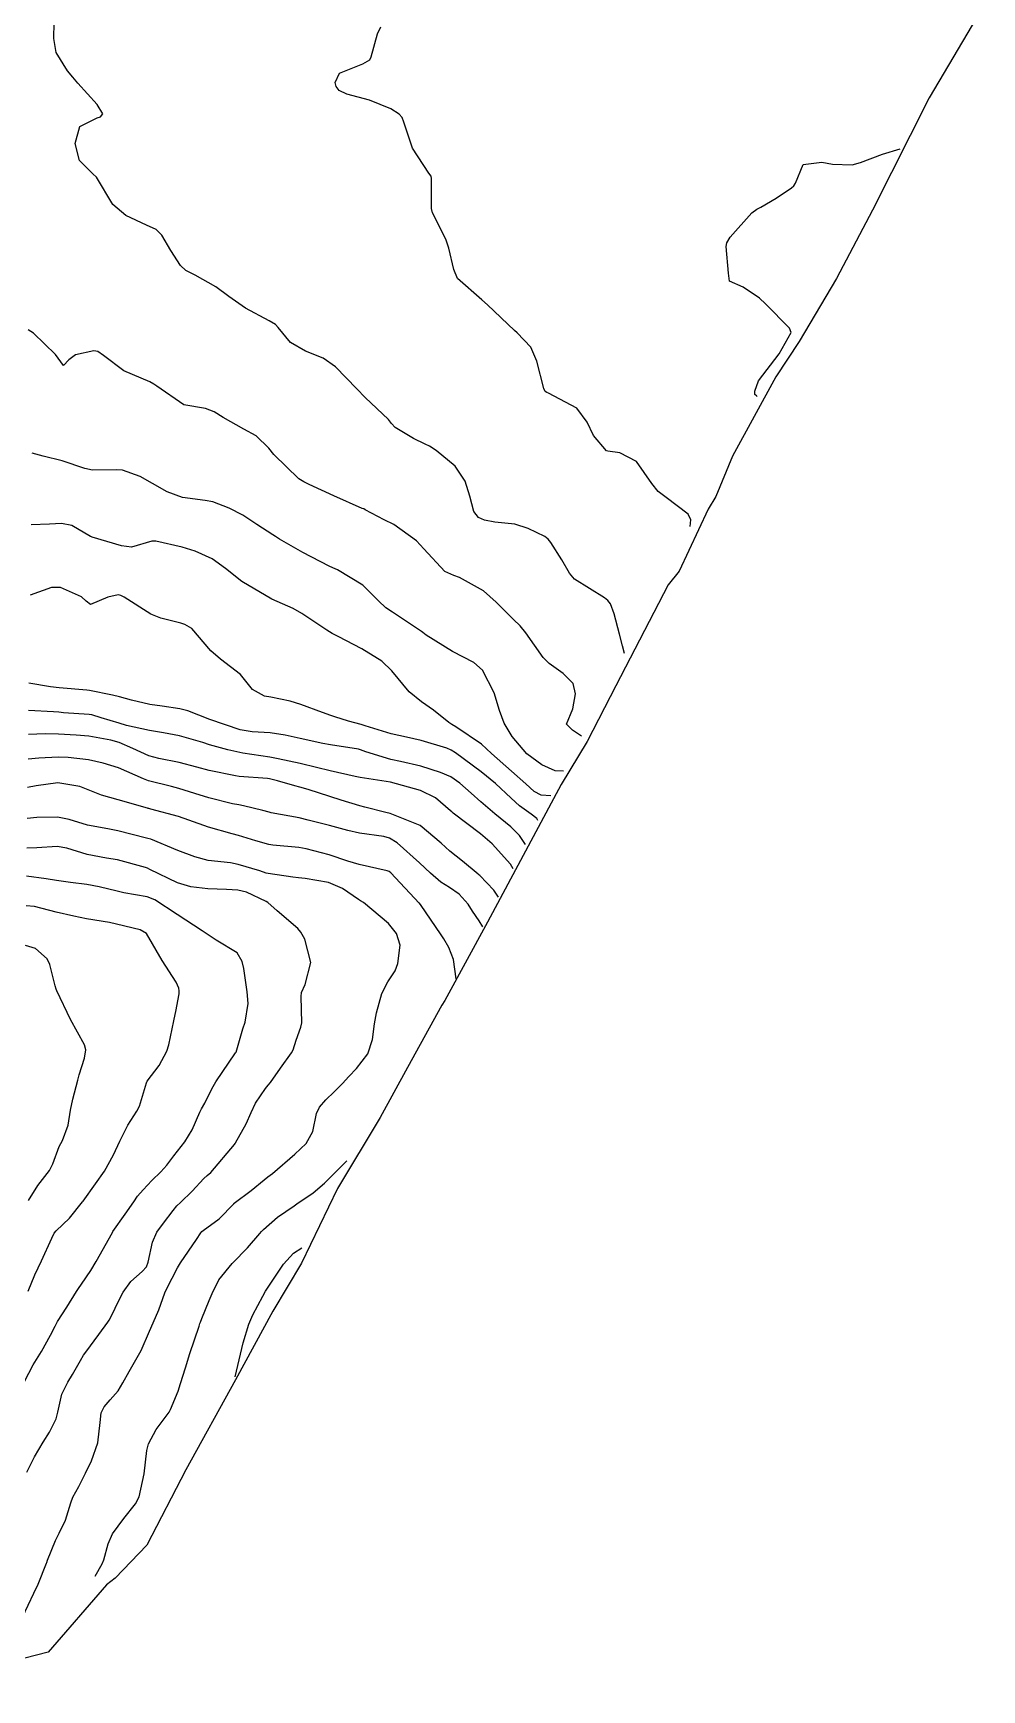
# Model space of a CAD drawing. Header units: metres. Extents: x 318500 to 325275, y 7408834 to 7428799.
# Drawn here: x 322088.4 to 322151.2, y 7416587.8 to 7416697.5 of the extents above; entities that cross this region are included whole.
import ezdxf

# ---------------------------------------------------------------- set-up
doc = ezdxf.new("R2010")
doc.units = ezdxf.units.M
doc.header["$MEASUREMENT"] = 0
for name, color, linetype in [('Area', 45, 'Continuous'), ('Curvas de Nivel 1m', 11, 'Continuous'), ('Curvas de Nivel 5m', 15, 'Continuous')]:
    doc.layers.add(name, color=color, linetype=linetype)

msp = doc.modelspace()

# ---------------------------------------------------------------- linework, layer by layer
at = {"layer": 'Area'}
msp.add_lwpolyline([(322151.24, 7416699.08), (322147.75, 7416693.2), (322144, 7416685.76), (322141.62, 7416681.23), (322139.14, 7416677.06), (322137.61, 7416674.71), (322134.73, 7416669.47), (322133.64, 7416666.79), (322133.13, 7416665.95), (322131.21, 7416661.86), (322130.47, 7416660.94), (322127.02, 7416654.25), (322125.11, 7416650.58), (322123.4, 7416647.73), (322118.51, 7416638.61), (322115.7, 7416633.42), (322115.49, 7416633.12), (322113.22, 7416628.99), (322111.41, 7416625.68), (322108.58, 7416620.98), (322106.21, 7416616.04), (322104.31, 7416612.86), (322101.85, 7416608.32), (322098.56, 7416602.36), (322095.97, 7416597.37), (322093.88, 7416595.17), (322093.31, 7416594.73), (322089.44, 7416590.27), (322079.74, 7416587.78)], dxfattribs=at)
at = {"layer": 'Curvas de Nivel 1m', "flags": 128}
for points, elevation in [([(322127.58, 7416656.41), (322127.45, 7416656.91), (322127.25, 7416657.68), (322126.91, 7416659.03), (322126.66, 7416659.69), (322126.48, 7416659.92), (322126.26, 7416660.09), (322125.27, 7416660.71), (322124.27, 7416661.33), (322123.94, 7416661.73), (322123.43, 7416662.6), (322122.72, 7416663.74), (322122.54, 7416663.97), (322122.31, 7416664.15), (322121.22, 7416664.67), (322120.32, 7416664.97), (322119.01, 7416665.1), (322118.32, 7416665.22), (322117.92, 7416665.4), (322117.61, 7416665.81), (322117.35, 7416666.81), (322117.05, 7416667.82), (322116.37, 7416668.8), (322115.13, 7416669.85), (322114.67, 7416670.13), (322114.39, 7416670.26), (322113.63, 7416670.64), (322112.4, 7416671.36), (322112.16, 7416671.64), (322111.96, 7416671.89), (322110.43, 7416673.36), (322109.86, 7416673.92), (322108.46, 7416675.38), (322107.65, 7416675.95), (322106.47, 7416676.42), (322105.49, 7416676.99), (322104.67, 7416677.99), (322104.49, 7416678.19), (322104.06, 7416678.43), (322102.51, 7416679.26), (322101.4, 7416680.03), (322100.53, 7416680.68), (322099.16, 7416681.44), (322098.55, 7416681.77), (322098.21, 7416682.08), (322097.56, 7416683.08), (322096.96, 7416684.09), (322096.58, 7416684.47), (322095.94, 7416684.75), (322094.59, 7416685.41), (322093.73, 7416686.13), (322092.63, 7416687.93), (322092.4, 7416688.15), (322091.52, 7416689.05), (322091.23, 7416690.17), (322091.54, 7416691.29), (322092.68, 7416691.87), (322092.9, 7416691.93), (322093.05, 7416692.14), (322092.69, 7416692.76), (322091.41, 7416694.17), (322091.08, 7416694.55), (322090.72, 7416694.99), (322089.96, 7416696.19), (322089.81, 7416697.13), (322089.84, 7416698.19)], 769), ([(322136.36, 7416673.41), (322136.33, 7416673.45), (322136.22, 7416673.56), (322136.22, 7416673.78), (322136.45, 7416674.46), (322137.83, 7416676.25), (322138.62, 7416677.66), (322138.5, 7416677.94), (322136.92, 7416679.56), (322136.53, 7416679.92), (322135.45, 7416680.66), (322134.54, 7416681.05), (322134.46, 7416681.59), (322134.32, 7416683.34), (322134.36, 7416683.59), (322134.58, 7416683.96), (322136.01, 7416685.57), (322136.34, 7416685.83), (322136.61, 7416685.95), (322137.63, 7416686.54), (322138.63, 7416687.24), (322138.8, 7416687.37), (322138.9, 7416687.54), (322139.41, 7416688.77), (322140.65, 7416688.93), (322141.36, 7416688.79), (322142.65, 7416688.75), (322143.2, 7416688.92), (322144.66, 7416689.46), (322145.84, 7416689.81)], 771), ([(322124.74, 7416650.92), (322124.14, 7416651.33), (322123.75, 7416651.73), (322124.17, 7416652.73), (322124.34, 7416653.72), (322124.19, 7416654.42), (322123.53, 7416655.07), (322122.59, 7416655.74), (322122.21, 7416656.14), (322121.05, 7416657.77), (322120.69, 7416658.23), (322120.24, 7416658.65), (322119.1, 7416659.79), (322118.26, 7416660.54), (322116.67, 7416661.43), (322116.28, 7416661.57), (322115.7, 7416661.84), (322114.3, 7416663.33), (322113.81, 7416663.86), (322112.32, 7416664.94), (322111.69, 7416665.26), (322110.43, 7416665.91), (322110.33, 7416665.97), (322110.23, 7416666.01), (322108.34, 7416666.84), (322106.72, 7416667.59), (322106.36, 7416667.77), (322106.03, 7416667.96), (322104.38, 7416669.57), (322104.04, 7416670), (322103.2, 7416670.81), (322102.4, 7416671.26), (322101.03, 7416672.03), (322100.42, 7416672.41), (322099.85, 7416672.62), (322098.42, 7416672.87), (322096.63, 7416674.1), (322096.44, 7416674.24), (322096.17, 7416674.38), (322094.45, 7416675.12), (322093.1, 7416676.14), (322092.72, 7416676.39), (322092.47, 7416676.44), (322091.26, 7416676.17), (322090.8, 7416675.84), (322090.46, 7416675.46), (322089.92, 7416676.19), (322088.48, 7416677.62), (322088.11, 7416677.83)], 768), ([(322123.54, 7416648.6), (322123, 7416648.64), (322122.11, 7416649.02), (322121.12, 7416649.76), (322120.14, 7416650.9), (322119.62, 7416651.79), (322119.31, 7416652.63), (322118.95, 7416653.79), (322118.19, 7416655.3), (322117.62, 7416655.81), (322116.21, 7416656.53), (322114.46, 7416657.62), (322114.23, 7416657.8), (322114.15, 7416657.86), (322112.24, 7416659.13), (322111.79, 7416659.43), (322111.3, 7416659.89), (322110.27, 7416660.92), (322108.58, 7416661.94), (322108.28, 7416662.07), (322108.04, 7416662.18), (322106.3, 7416663.08), (322104.76, 7416663.98), (322104.48, 7416664.15), (322104.31, 7416664.25), (322103.26, 7416664.95), (322102.33, 7416665.57), (322101.43, 7416666.03), (322100.34, 7416666.44), (322099.84, 7416666.54), (322098.34, 7416666.74), (322097.32, 7416667.11), (322096.35, 7416667.65), (322095.54, 7416668.11), (322094.37, 7416668.54), (322093.94, 7416668.56), (322092.37, 7416668.55), (322091.87, 7416668.66), (322090.37, 7416669.16), (322089.1, 7416669.47), (322088.38, 7416669.66)], 767), ([(322122.7, 7416646.97), (322122.08, 7416647.02), (322121.6, 7416647.27), (322121.05, 7416647.77), (322120.1, 7416648.6), (322118.79, 7416649.79), (322118.13, 7416650.39), (322116.42, 7416651.55), (322116.15, 7416651.7), (322115.96, 7416651.83), (322114.95, 7416652.64), (322114.16, 7416653.2), (322113.34, 7416653.87), (322112.19, 7416655.26), (322111.52, 7416655.89), (322110.21, 7416656.7), (322108.64, 7416657.52), (322108.23, 7416657.73), (322107.88, 7416657.94), (322106.24, 7416659.04), (322105.65, 7416659.37), (322104.25, 7416659.99), (322102.27, 7416661.17), (322101.17, 7416662.03), (322100.29, 7416662.66), (322099.17, 7416663.18), (322098.3, 7416663.44), (322096.56, 7416663.84), (322096.31, 7416663.83), (322094.96, 7416663.45), (322094.3, 7416663.52), (322092.35, 7416664.11), (322092.31, 7416664.12), (322092.25, 7416664.15), (322091.01, 7416664.87), (322090.32, 7416665), (322089.54, 7416664.96), (322088.32, 7416664.91)], 766), ([(322121.04, 7416643.75), (322120.64, 7416644.36), (322120.06, 7416644.92), (322119, 7416645.79), (322118.08, 7416646.58), (322117.43, 7416647.15), (322116.69, 7416647.82), (322116.1, 7416648.24), (322115.41, 7416648.53), (322114.11, 7416648.93), (322112.75, 7416649.24), (322112.11, 7416649.39), (322110.47, 7416649.9), (322110.12, 7416650.02), (322109.98, 7416650.06), (322108.13, 7416650.35), (322107.63, 7416650.44), (322106.13, 7416650.77), (322105.12, 7416650.99), (322104.14, 7416651.14), (322102.94, 7416651.21), (322102.14, 7416651.35), (322100.15, 7416652.04), (322098.69, 7416652.6), (322098.16, 7416652.74), (322096.98, 7416652.91), (322096.16, 7416653.03), (322094.95, 7416653.32), (322094.16, 7416653.54), (322093.69, 7416653.65), (322092.17, 7416653.96), (322092, 7416653.98), (322090.17, 7416654.12), (322089.6, 7416654.19), (322088.17, 7416654.44)], 764), ([(322120.21, 7416642.15), (322120.03, 7416642.45), (322118.83, 7416643.79), (322118.05, 7416644.47), (322116.24, 7416645.83), (322116.15, 7416645.91), (322116.07, 7416645.98), (322115.07, 7416646.84), (322114.08, 7416647.33), (322112.09, 7416647.88), (322110.09, 7416648.19), (322109.76, 7416648.25), (322108.1, 7416648.64), (322107.2, 7416648.86), (322106.11, 7416649.12), (322104.66, 7416649.43), (322104.11, 7416649.53), (322102.32, 7416649.81), (322102.12, 7416649.85), (322101.34, 7416650.03), (322100.12, 7416650.36), (322099.68, 7416650.5), (322098.13, 7416650.94), (322097.07, 7416651.15), (322096.14, 7416651.31), (322094.62, 7416651.64), (322094.14, 7416651.78), (322092.96, 7416652.14), (322092.33, 7416652.33), (322092.15, 7416652.36), (322090.46, 7416652.48), (322090.15, 7416652.51), (322089.8, 7416652.54), (322088.15, 7416652.62)], 763), ([(322119.24, 7416640.27), (322118.93, 7416640.72), (322118.01, 7416641.7), (322117.95, 7416641.74), (322117.89, 7416641.8), (322116.86, 7416642.66), (322116.03, 7416643.31), (322115.46, 7416643.84), (322114.06, 7416645.02), (322112.18, 7416645.77), (322112.07, 7416645.8), (322111.78, 7416645.88), (322110.39, 7416646.23), (322110.07, 7416646.32), (322108.84, 7416646.69), (322108.08, 7416646.93), (322106.65, 7416647.39), (322106.09, 7416647.55), (322105.76, 7416647.63), (322104.63, 7416647.98), (322104.09, 7416648.11), (322103.95, 7416648.13), (322102.09, 7416648.25), (322101.83, 7416648.29), (322100.1, 7416648.66), (322099.27, 7416648.88), (322098.11, 7416649.18), (322096.76, 7416649.44), (322096.11, 7416649.62), (322095.04, 7416650.11), (322094.13, 7416650.5), (322093.6, 7416650.66), (322092.13, 7416650.92), (322091.29, 7416651), (322090.13, 7416651.06), (322089.24, 7416651.08), (322088.13, 7416651.03)], 762), ([(322118.22, 7416638.31), (322117.97, 7416638.7), (322117.53, 7416639.35), (322117.24, 7416639.81), (322116.65, 7416640.47), (322116, 7416640.91), (322115.43, 7416641.26), (322114.74, 7416641.85), (322114.02, 7416642.55), (322112.55, 7416643.87), (322112.04, 7416644.17), (322111.65, 7416644.28), (322110.05, 7416644.51), (322109.28, 7416644.69), (322108.06, 7416645.01), (322106.64, 7416645.37), (322106.06, 7416645.51), (322104.19, 7416645.86), (322104.07, 7416645.89), (322103.65, 7416646), (322102.38, 7416646.32), (322102.07, 7416646.38), (322101.65, 7416646.45), (322100.08, 7416646.84), (322099.15, 7416647.13), (322098.08, 7416647.47), (322097.6, 7416647.59), (322096.09, 7416647.97), (322095.74, 7416648.1), (322094.1, 7416648.82), (322093.09, 7416649.15), (322092.11, 7416649.36), (322090.77, 7416649.51), (322090.11, 7416649.54), (322088.83, 7416649.48), (322088.11, 7416649.4)], 761), ([(322087.75, 7416592.59), (322088.5, 7416594.18), (322088.77, 7416594.79), (322089.33, 7416596.17), (322089.35, 7416596.22), (322089.4, 7416596.38), (322089.92, 7416597.67), (322090.18, 7416598.16), (322090.59, 7416599.01), (322090.94, 7416600.16), (322091.08, 7416600.53), (322091.47, 7416601.25), (322091.91, 7416602.14), (322092.3, 7416602.95), (322092.73, 7416604.13), (322092.88, 7416605.49), (322092.94, 7416606.13), (322093.14, 7416606.52), (322093.54, 7416606.99), (322094.07, 7416607.59), (322094.39, 7416608.11), (322094.8, 7416608.87), (322095.51, 7416610.09), (322095.59, 7416610.25), (322096.15, 7416611.54), (322096.4, 7416612.08), (322096.76, 7416612.94), (322097.17, 7416614.07), (322097.32, 7416614.4), (322097.65, 7416615.03), (322098.01, 7416615.72), (322098.21, 7416616.06), (322099.25, 7416617.61), (322099.55, 7416618.04), (322099.61, 7416618.12), (322099.69, 7416618.19), (322100.76, 7416618.97), (322101.72, 7416619.96), (322101.74, 7416619.99), (322101.76, 7416620.01), (322102.88, 7416620.85), (322103.74, 7416621.56), (322103.99, 7416621.75), (322104.29, 7416621.98), (322105.76, 7416623.24), (322106.51, 7416623.95), (322106.96, 7416624.76), (322107.21, 7416625.94), (322107.39, 7416626.36), (322107.81, 7416626.85), (322108.38, 7416627.37), (322108.93, 7416627.92), (322109.35, 7416628.4), (322109.84, 7416628.93), (322110.6, 7416629.9), (322110.91, 7416630.85), (322111.03, 7416631.89), (322111.17, 7416632.61), (322111.52, 7416633.89), (322111.92, 7416634.67), (322112.4, 7416635.4), (322112.59, 7416635.87), (322112.74, 7416637.08), (322112.49, 7416637.87), (322111.97, 7416638.53), (322110.31, 7416639.91), (322110.11, 7416640.03), (322109.99, 7416640.12), (322108.92, 7416640.85), (322108, 7416641.23), (322106.46, 7416641.5), (322106.01, 7416641.55), (322105.64, 7416641.6), (322104.01, 7416641.83), (322103.87, 7416641.86), (322103.44, 7416642), (322102.02, 7416642.44), (322101.51, 7416642.53), (322100.02, 7416642.7), (322099.14, 7416642.94), (322098.03, 7416643.35), (322096.23, 7416644.1), (322096.04, 7416644.16), (322095.96, 7416644.18), (322094.05, 7416644.67), (322093.38, 7416644.8), (322092.05, 7416645.03), (322090.83, 7416645.4), (322090.06, 7416645.57), (322088.7, 7416645.55), (322088.06, 7416645.47)], 759), ([(322088.03, 7416602.19), (322088.53, 7416603.22), (322089.11, 7416604.18), (322089.52, 7416604.84), (322089.97, 7416605.72), (322090.08, 7416606.16), (322090.35, 7416607.36), (322090.74, 7416608.16), (322091.05, 7416608.67), (322091.58, 7416609.6), (322091.79, 7416609.94), (322091.93, 7416610.14), (322092.79, 7416611.32), (322093.39, 7416612.12), (322093.48, 7416612.25), (322093.62, 7416612.5), (322094.14, 7416613.6), (322094.4, 7416614.11), (322094.92, 7416614.83), (322095.66, 7416615.48), (322095.95, 7416615.8), (322096.06, 7416616.09), (322096.34, 7416617.43), (322096.64, 7416618.08), (322097.08, 7416618.69), (322097.71, 7416619.52), (322097.96, 7416619.82), (322098.2, 7416620.06), (322098.98, 7416620.81), (322099.74, 7416621.63), (322099.96, 7416621.83), (322100.2, 7416622.03), (322101.77, 7416623.9), (322101.82, 7416623.96), (322101.85, 7416624.01), (322102.54, 7416625.25), (322102.87, 7416626), (322103.17, 7416626.63), (322103.82, 7416627.59), (322104.01, 7416627.81), (322104.15, 7416627.99), (322104.81, 7416628.94), (322105.54, 7416629.96), (322105.65, 7416630.17), (322105.86, 7416630.81), (322106.16, 7416631.67), (322106.22, 7416631.95), (322106.18, 7416633.69), (322106.21, 7416633.96), (322106.45, 7416634.49), (322106.82, 7416635.95), (322106.42, 7416637.49), (322106.17, 7416637.96), (322105.96, 7416638.2), (322104.6, 7416639.36), (322103.99, 7416639.92), (322103.88, 7416639.99), (322102.57, 7416640.59), (322102, 7416640.74), (322101.25, 7416640.78), (322100, 7416640.81), (322098.89, 7416640.95), (322098, 7416641.21), (322096.17, 7416642.09), (322096.01, 7416642.18), (322095.88, 7416642.23), (322094.02, 7416642.73), (322093.3, 7416642.85), (322092.02, 7416643.1), (322090.67, 7416643.52), (322090.03, 7416643.63), (322088.69, 7416643.53), (322088.03, 7416643.51)], 758), ([(322087.88, 7416608.2), (322088.45, 7416609.31), (322088.99, 7416610.18), (322089.6, 7416611.27), (322089.9, 7416611.87), (322090.07, 7416612.17), (322090.67, 7416613.11), (322091.32, 7416614.15), (322091.45, 7416614.35), (322091.65, 7416614.64), (322092.26, 7416615.54), (322092.61, 7416616.14), (322093.69, 7416618.07), (322093.72, 7416618.12), (322094.54, 7416619.27), (322095.11, 7416620.1), (322095.36, 7416620.46), (322095.73, 7416620.9), (322096.31, 7416621.51), (322096.9, 7416622.08), (322097.3, 7416622.53), (322097.76, 7416623.15), (322098.48, 7416624.06), (322098.98, 7416624.86), (322099.49, 7416626.04), (322099.59, 7416626.25), (322099.81, 7416626.63), (322100.28, 7416627.58), (322100.53, 7416628.03), (322101.85, 7416629.97), (322101.87, 7416629.99), (322101.88, 7416630.01), (322102.32, 7416631.56), (322102.47, 7416632), (322102.67, 7416633.23), (322102.62, 7416634), (322102.39, 7416635.54), (322102.28, 7416636.01), (322101.94, 7416636.59), (322100.55, 7416637.43), (322099.96, 7416637.82), (322099.63, 7416638.04), (322097.98, 7416639.12), (322096.51, 7416640.08), (322095.99, 7416640.28), (322094.44, 7416640.56), (322094, 7416640.66), (322092.82, 7416640.95), (322092, 7416641.1), (322090.92, 7416641.24), (322090, 7416641.37), (322089.31, 7416641.49), (322088, 7416641.65)], 757), ([(322088.11, 7416614.19), (322088.57, 7416615.27), (322089, 7416616.18), (322089.69, 7416617.68), (322089.84, 7416618.02), (322089.96, 7416618.17), (322090.85, 7416619.01), (322091.72, 7416620.1), (322091.74, 7416620.13), (322091.76, 7416620.15), (322092.58, 7416621.29), (322093.16, 7416622.13), (322093.76, 7416623.21), (322094.19, 7416624.11), (322094.72, 7416625.17), (322095.3, 7416626.1), (322095.48, 7416626.42), (322095.82, 7416627.54), (322095.94, 7416627.98), (322096, 7416628.09), (322096.79, 7416629.13), (322097.3, 7416630.08), (322097.43, 7416630.5), (322097.75, 7416632.07), (322097.78, 7416632.18), (322097.89, 7416632.7), (322098.12, 7416633.86), (322098.12, 7416634.07), (322098.08, 7416634.24), (322097.92, 7416634.65), (322096.98, 7416636.08), (322095.96, 7416637.87), (322095.52, 7416638.1), (322093.97, 7416638.48), (322093.51, 7416638.58), (322091.97, 7416638.84), (322091.13, 7416639), (322089.98, 7416639.28), (322088.53, 7416639.65), (322087.98, 7416639.7)], 756), ([(322101.82, 7416608.51), (322102.35, 7416610.76), (322102.72, 7416612), (322102.99, 7416612.62), (322103.64, 7416613.85), (322103.82, 7416614.17), (322105.02, 7416615.97), (322105.68, 7416616.69), (322106.23, 7416617.05)], 761)]:
    msp.add_lwpolyline(points, dxfattribs=dict(at, elevation=elevation))
at = {"layer": 'Curvas de Nivel 5m', "flags": 128}
for points, elevation in [([(322131.93, 7416664.82), (322131.97, 7416665.26), (322131.8, 7416665.63), (322130.35, 7416666.74), (322129.82, 7416667.12), (322129.39, 7416667.65), (322128.38, 7416669.12), (322127.27, 7416669.69), (322126.48, 7416669.79), (322126.39, 7416669.83), (322125.53, 7416670.84), (322125.11, 7416671.71), (322124.42, 7416672.64), (322122.56, 7416673.63), (322122.44, 7416673.68), (322122.33, 7416673.75), (322122.25, 7416673.94), (322121.78, 7416675.76), (322121.39, 7416676.68), (322120.49, 7416677.63), (322120.3, 7416677.78), (322118.52, 7416679.49), (322118.14, 7416679.81), (322116.54, 7416681.22), (322116.28, 7416681.83), (322115.97, 7416683.24), (322115.75, 7416683.84), (322114.88, 7416685.57), (322114.81, 7416685.86), (322114.82, 7416687.67), (322114.82, 7416687.86), (322114.78, 7416688.01), (322114.63, 7416688.21), (322113.56, 7416689.87), (322112.98, 7416691.58), (322112.88, 7416691.88), (322112.68, 7416692.12), (322112.12, 7416692.46), (322110.7, 7416693.03), (322109.21, 7416693.43), (322108.71, 7416693.67), (322108.51, 7416693.94), (322108.44, 7416694.21), (322108.72, 7416694.83), (322110.26, 7416695.45), (322110.73, 7416695.7), (322110.82, 7416695.91), (322111.23, 7416697.42), (322111.46, 7416697.9)], 770), ([(322121.86, 7416645.35), (322121.78, 7416645.47), (322121.4, 7416645.76), (322120.63, 7416646.32), (322120.08, 7416646.82), (322119.04, 7416647.79), (322118.1, 7416648.56), (322116.39, 7416649.83), (322116.12, 7416650), (322115.83, 7416650.13), (322114.13, 7416650.64), (322113.15, 7416650.85), (322112.14, 7416651.09), (322110.43, 7416651.62), (322110.15, 7416651.71), (322109.32, 7416651.92), (322108.41, 7416652.2), (322108.15, 7416652.29), (322107.6, 7416652.5), (322106.16, 7416653.03), (322105.45, 7416653.25), (322104.17, 7416653.5), (322103.75, 7416653.58), (322102.97, 7416654.01), (322102.18, 7416655), (322100.84, 7416656.03), (322100.21, 7416656.57), (322098.95, 7416658.06), (322098.48, 7416658.31), (322098.23, 7416658.4), (322096.89, 7416658.74), (322096.24, 7416659), (322094.48, 7416660.12), (322094.25, 7416660.25), (322094.08, 7416660.29), (322093.38, 7416660.13), (322092.24, 7416659.65), (322091.96, 7416659.87), (322091.64, 7416660.16), (322090.26, 7416660.76), (322089.67, 7416660.78), (322088.25, 7416660.27)], 765), ([(322116.44, 7416634.86), (322116.27, 7416636.15), (322115.95, 7416636.93), (322115.62, 7416637.5), (322115.41, 7416637.84), (322114.12, 7416639.72), (322114.02, 7416639.86), (322114.01, 7416639.88), (322113.99, 7416639.88), (322112.13, 7416641.88), (322112.01, 7416641.97), (322111.87, 7416642.02), (322110.02, 7416642.44), (322109.28, 7416642.66), (322108.03, 7416643.06), (322106.52, 7416643.47), (322106.03, 7416643.55), (322104.31, 7416643.71), (322104.04, 7416643.76), (322103.19, 7416644), (322102.04, 7416644.35), (322101.61, 7416644.46), (322100.05, 7416644.9), (322098.75, 7416645.37), (322098.06, 7416645.61), (322096.24, 7416646.1), (322096.1, 7416646.13), (322096.07, 7416646.14), (322096.01, 7416646.16), (322094.08, 7416646.72), (322092.97, 7416647.03), (322092.08, 7416647.38), (322091.53, 7416647.6), (322090.09, 7416647.84), (322088.64, 7416647.64), (322088.08, 7416647.53)], 760), ([(322088.15, 7416620.19), (322088.75, 7416621.17), (322089.52, 7416622.17), (322089.75, 7416622.62), (322090.17, 7416623.76), (322090.38, 7416624.16), (322090.77, 7416625.18), (322090.92, 7416626.16), (322091.07, 7416626.9), (322091.4, 7416628.15), (322091.49, 7416628.5), (322091.84, 7416629.61), (322091.93, 7416630.15), (322091.85, 7416630.48), (322090.93, 7416632.16), (322090.02, 7416634.06), (322089.97, 7416634.17), (322089.91, 7416634.4), (322089.56, 7416635.81), (322089.37, 7416636.18), (322088.61, 7416636.86), (322087.94, 7416637.06)], 755), ([(322092.55, 7416595.3), (322093.02, 7416596.13), (322093.13, 7416596.4), (322093.42, 7416597.45), (322093.71, 7416598.12), (322094.46, 7416599.13), (322095.23, 7416600.09), (322095.46, 7416600.57), (322095.79, 7416602.09), (322095.97, 7416603.62), (322096.08, 7416604.08), (322096.58, 7416605.01), (322097.38, 7416606.07), (322097.44, 7416606.16), (322097.53, 7416606.34), (322098.05, 7416607.57), (322098.21, 7416608.06), (322098.52, 7416609.11), (322098.82, 7416610.05), (322099.43, 7416611.86), (322099.49, 7416612.04), (322099.52, 7416612.13), (322099.62, 7416612.38), (322100.1, 7416613.56), (322100.29, 7416614.03), (322100.74, 7416614.94), (322101.63, 7416616.01), (322101.67, 7416616.05), (322102.64, 7416617.04), (322103.44, 7416617.99), (322103.55, 7416618.13), (322103.69, 7416618.27), (322104.61, 7416619.07), (322105.72, 7416619.84), (322105.9, 7416619.96), (322106.98, 7416620.69), (322107.74, 7416621.32), (322109.2, 7416622.8)], 760)]:
    msp.add_lwpolyline(points, dxfattribs=dict(at, elevation=elevation))

doc.saveas('drawing.dxf')
